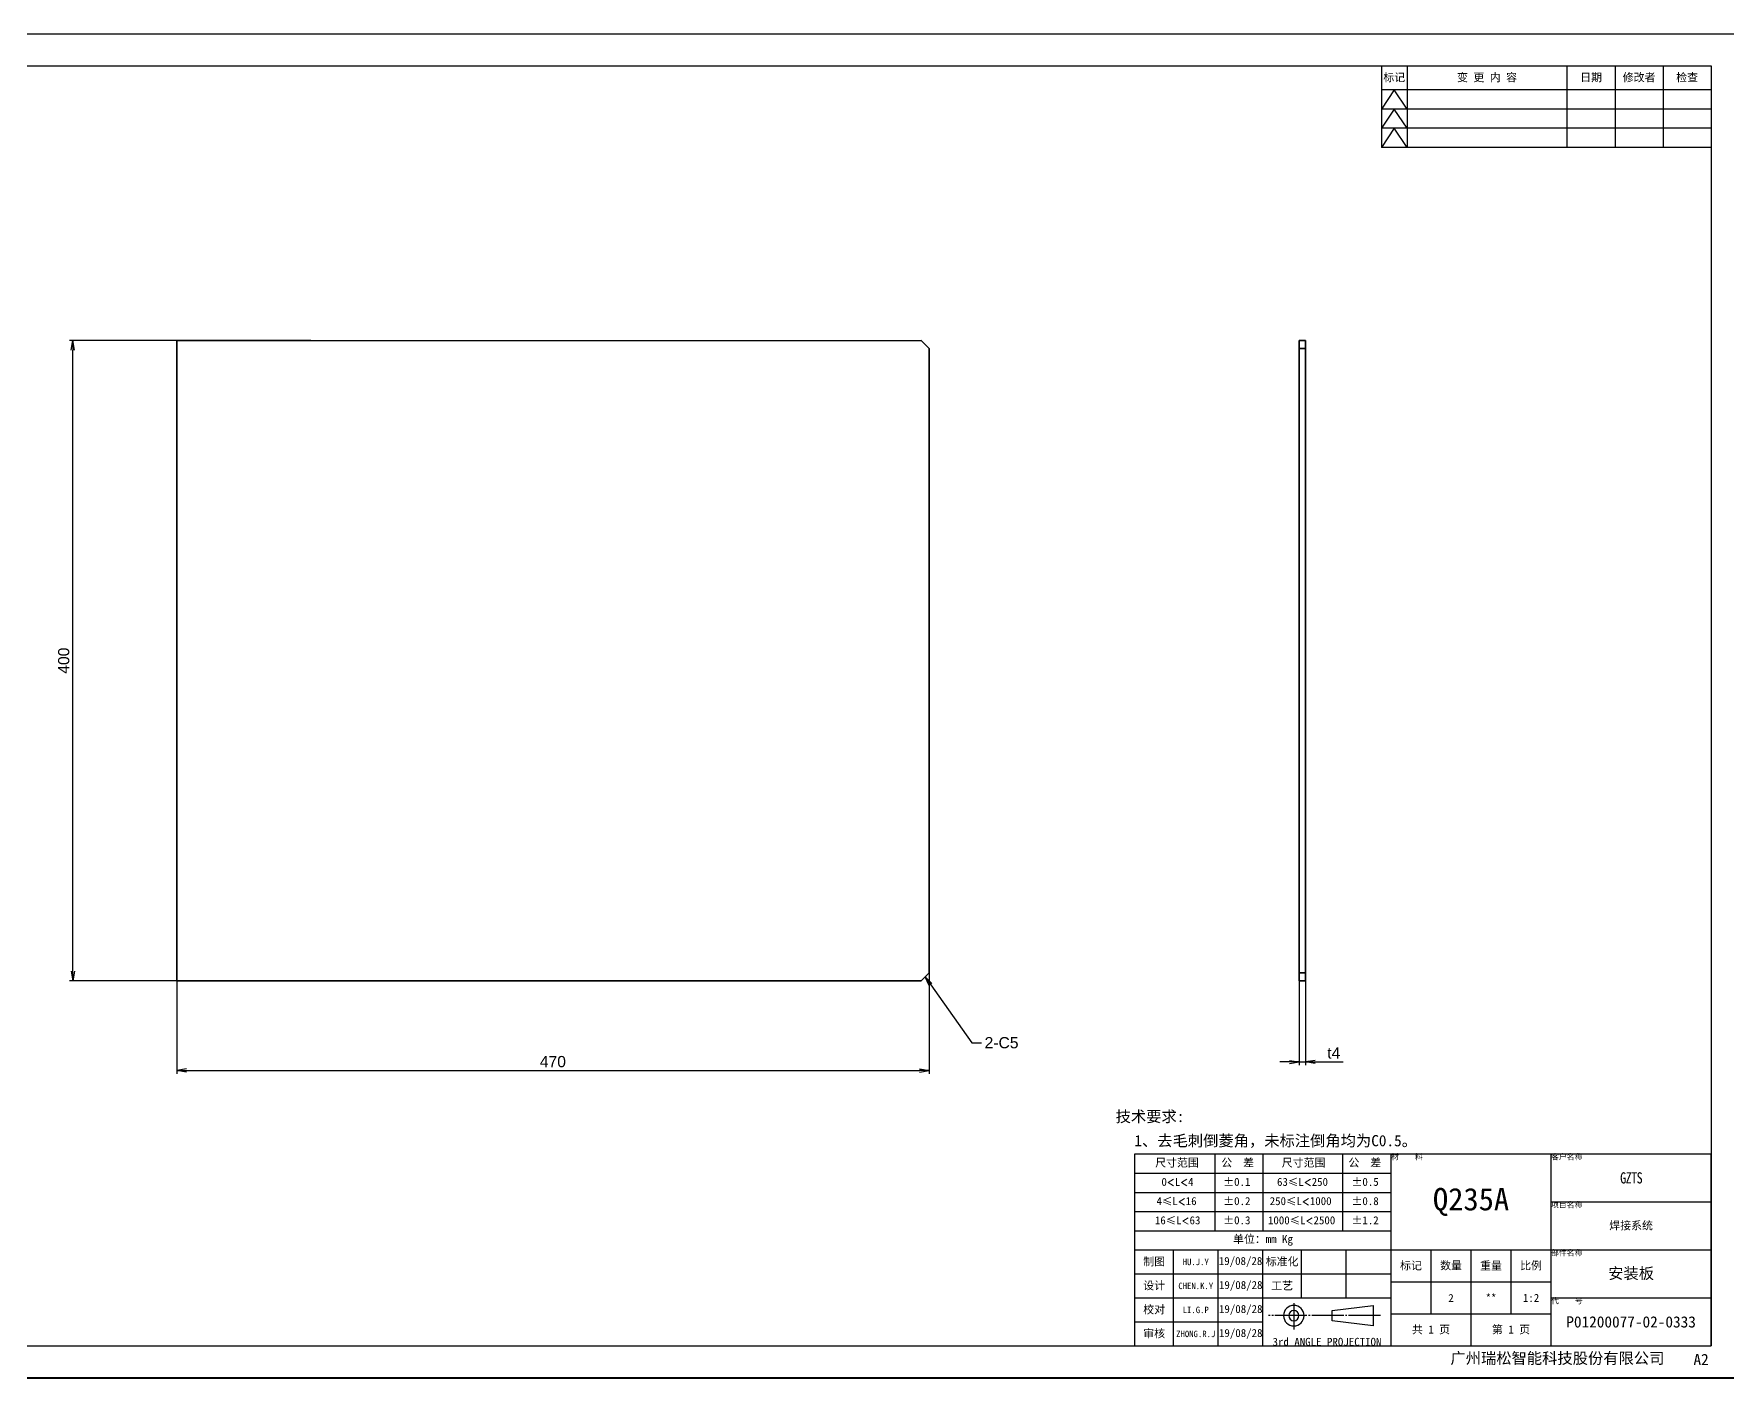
# Model space of a CAD drawing. Header units: millimetres. Extents: x -1727 to 307751, y -105919 to 6637.
# Drawn here: x 5626 to 6684, y -8118 to -7278 of the extents above; entities that cross this region are included whole.
import ezdxf

# ---------------------------------------------------------------- set-up
doc = ezdxf.new("R2010")
doc.units = ezdxf.units.MM
doc.linetypes.add('CENTER-HOKUTO', pattern=[23, 20, -1, 1, -1])
doc.layers.add('A3', color=7, linetype='Continuous', plot=False)
for name, color, linetype in [('AM_7', 2, 'CENTER-HOKUTO'), ('AM_VIS', 7, 'Continuous'), ('TITLE_FRAME', 7, 'Continuous'), ('WORD_DIM', 253, 'Continuous')]:
    doc.layers.add(name, color=color, linetype=linetype)
doc.layers.add('SOLID LINE', color=7, linetype='Continuous', lineweight=30)
doc.styles.get("Standard").update_dxf_attribs({"font": 'arial.ttf'})
doc.dimstyles.new('STANDARD1-2', dxfattribs={"dimscale": 2, "dimtxt": 3.5, "dimasz": 3, "dimexe": 1, "dimexo": 0, "dimgap": 1, "dimtad": 3, "dimdsep": 46, "dimtxsty": 'Standard', "dimblk1": 'OPEN', "dimblk2": 'OPEN', "dimsah": 1, "dimcen": 0, "dimclrd": 256, "dimclre": 256, "dimclrt": 3, "dimazin": 2, "dimtfac": 1, "dimtmove": 0, "dimatfit": 3, "dimldrblk": 'OPEN', "dimfxl": 0, "dimtolj": 1, "dimlwd": 25, "dimlwe": 25, "dimarcsym": 0})

# ---------------------------------------------------------------- blocks, each defined once
blk = doc.blocks.new('_OPEN')
at = {"color": 0}
for p, q in [((-1, 0.17), (0, 0)), ((-1, -0.17), (0, 0)), ((0, 0), (-1, 0))]:
    blk.add_line(p, q, dxfattribs=at)
blk = doc.blocks.new('*D316')
at = {"layer": 'DEFPOINTS', "color": 0, "linetype": 'Continuous', "ltscale": 5, "transparency": 16777216}
for p in [(5650.4, -7469.7), (5799.2, -7469.7), (5759.2, -7869.7)]:
    blk.add_point(p, dxfattribs=at)
at = {"layer": 'WORD_DIM', "linetype": 'Continuous', "lineweight": 25, "ltscale": 5, "transparency": 16777216}
for p, q in [((5799.2, -7469.7), (5648.4, -7469.7)), ((5650.4, -7863.7), (5650.4, -7475.7)), ((5759.2, -7869.7), (5648.4, -7869.7))]:
    blk.add_line(p, q, dxfattribs=at)
at = {"layer": 'WORD_DIM', "linetype": 'Continuous', "lineweight": 25, "ltscale": 5, "transparency": 16777216, "xscale": 6, "yscale": 6, "zscale": 6}
for p, rotation in [((5650.4, -7469.7), 90), ((5650.4, -7869.7), 270)]:
    blk.add_blockref('_OPEN', p, dxfattribs=dict(at, rotation=rotation))
at = {"layer": 'WORD_DIM', "color": 3, "linetype": 'Continuous', "ltscale": 5, "transparency": 16777216, "insert": (5644.8, -7669.7), "char_height": 7, "attachment_point": 5, "rotation": 90}
blk.add_mtext('\\A1;400', dxfattribs=at)
blk = doc.blocks.new('*D317')
at = {"layer": 'DEFPOINTS', "color": 0, "linetype": 'Continuous', "ltscale": 5, "transparency": 16777216}
for p in [(6185.4, -7815.9), (5715.4, -7833.2), (6185.4, -7925.9)]:
    blk.add_point(p, dxfattribs=at)
at = {"layer": 'WORD_DIM', "linetype": 'Continuous', "lineweight": 25, "ltscale": 5, "transparency": 16777216}
for p, q in [((6185.4, -7815.9), (6185.4, -7927.9)), ((5715.4, -7833.2), (5715.4, -7927.9)), ((5721.4, -7925.9), (6179.4, -7925.9))]:
    blk.add_line(p, q, dxfattribs=at)
at = {"layer": 'WORD_DIM', "linetype": 'Continuous', "lineweight": 25, "ltscale": 5, "transparency": 16777216, "xscale": 6, "yscale": 6, "zscale": 6, "rotation": 180}
blk.add_blockref('_OPEN', (5715.4, -7925.9), dxfattribs=at)
at = {"layer": 'WORD_DIM', "linetype": 'Continuous', "lineweight": 25, "ltscale": 5, "transparency": 16777216, "xscale": 6, "yscale": 6, "zscale": 6}
blk.add_blockref('_OPEN', (6185.4, -7925.9), dxfattribs=at)
at = {"layer": 'WORD_DIM', "color": 3, "linetype": 'Continuous', "ltscale": 5, "transparency": 16777216, "insert": (5950.4, -7920.3), "char_height": 7, "attachment_point": 5}
blk.add_mtext('\\A1;470', dxfattribs=at)
blk = doc.blocks.new('*D318')
at = {"layer": 'DEFPOINTS', "color": 0, "linetype": 'Continuous', "ltscale": 5, "transparency": 16777216}
for p in [(6416.6, -7869.7), (6420.6, -7869.7), (6420.6, -7920.5)]:
    blk.add_point(p, dxfattribs=at)
at = {"layer": 'WORD_DIM', "linetype": 'Continuous', "lineweight": 25, "ltscale": 5, "transparency": 16777216}
for p, q in [((6416.6, -7869.7), (6416.6, -7922.5)), ((6420.6, -7869.7), (6420.6, -7922.5)), ((6410.6, -7920.5), (6404.6, -7920.5)), ((6416.6, -7920.5), (6420.6, -7920.5)), ((6426.6, -7920.5), (6444.1, -7920.5))]:
    blk.add_line(p, q, dxfattribs=at)
at = {"layer": 'WORD_DIM', "linetype": 'Continuous', "lineweight": 25, "ltscale": 5, "transparency": 16777216, "xscale": 6, "yscale": 6, "zscale": 6}
blk.add_blockref('_OPEN', (6416.6, -7920.5), dxfattribs=at)
at = {"layer": 'WORD_DIM', "linetype": 'Continuous', "lineweight": 25, "ltscale": 5, "transparency": 16777216, "xscale": 6, "yscale": 6, "zscale": 6, "rotation": 180}
blk.add_blockref('_OPEN', (6420.6, -7920.5), dxfattribs=at)
at = {"layer": 'WORD_DIM', "color": 3, "linetype": 'Continuous', "ltscale": 5, "transparency": 16777216, "insert": (6438.3, -7914.9), "char_height": 7, "attachment_point": 5}
blk.add_mtext('\\A1;t4', dxfattribs=at)

msp = doc.modelspace()

# ---------------------------------------------------------------- linework, layer by layer
msp.add_line((538.05434, -8118.07641), (39955.55791, -8118.07641))
at = {"layer": 'A3', "linetype": 'Continuous'}
msp.add_lwpolyline([(5506.05394, -7277.98265), (6694.05394, -7277.98265), (6694.05394, -8117.98265), (5506.05394, -8117.98265)], close=True, dxfattribs=at)
at = {"layer": 'AM_7', "color": 2, "linetype": 'CENTER-HOKUTO'}
for p, q in [((6413.32291, -8071.14581), (6413.32291, -8087.68341)), ((6467.53411, -8079.01781), (6397.51811, -8079.01781))]:
    msp.add_line(p, q, dxfattribs=at)
at = {"layer": 'AM_VIS', "linetype": 'Continuous'}
for p, q in [((5556.05394, -7297.98265), (6674.05394, -7297.98265)), ((6674.05394, -7297.98265), (6674.05394, -8097.98265)), ((5556.05394, -8097.98265), (6674.05394, -8097.98265))]:
    msp.add_line(p, q, dxfattribs=at)
at = {"layer": 'AM_VIS', "color": 7, "lineweight": 35, "ltscale": 2}
for p, q in [((6180.44089, -7469.71687), (5715.44089, -7469.72126)), ((5715.44089, -7469.72126), (5715.44479, -7869.72126)), ((6180.44089, -7469.71687), (6185.44089, -7474.71687)), ((6185.44089, -7474.71687), (6185.44479, -7864.71687)), ((6420.57249, -7469.71567), (6416.57249, -7469.71567)), ((6416.57249, -7469.71567), (6416.57249, -7474.71567)), ((6420.57249, -7474.71561), (6416.57249, -7474.71567)), ((6416.57249, -7474.71567), (6416.57493, -7864.71567)), ((6420.57249, -7469.71567), (6420.57249, -7474.71561)), ((6420.57249, -7474.71561), (6420.57493, -7864.71567)), ((5715.44479, -7869.72126), (6180.44479, -7869.71687)), ((6180.44479, -7869.71687), (6185.44479, -7864.71687)), ((6416.57493, -7864.71567), (6420.57493, -7864.71567)), ((6416.57493, -7869.71567), (6416.57493, -7864.71567)), ((6416.57493, -7869.71567), (6420.57493, -7869.71567)), ((6420.57493, -7869.71567), (6420.57493, -7864.71567))]:
    msp.add_line(p, q, dxfattribs=at)
at = {"layer": 'TITLE_FRAME', "linetype": 'Continuous'}
for p, q in [((6468.05394, -7297.98265), (6468.05394, -7348.98265)), ((6484.05394, -7297.98265), (6484.05394, -7348.98265)), ((6584.05394, -7348.98265), (6584.05394, -7297.98265)), ((6614.05394, -7297.98265), (6614.05394, -7348.98265)), ((6644.05394, -7297.98265), (6644.05394, -7348.98265)), ((6674.05394, -7312.98265), (6468.05394, -7312.98265)), ((6476.05394, -7312.98265), (6468.05394, -7324.98265)), ((6484.05394, -7324.98265), (6476.05394, -7312.98265)), ((6674.05394, -7324.98265), (6468.05394, -7324.98265)), ((6476.05394, -7324.98265), (6468.05394, -7336.98265)), ((6484.05394, -7336.98265), (6476.05394, -7324.98265)), ((6674.05394, -7336.98265), (6468.05394, -7336.98265)), ((6476.05394, -7336.98265), (6468.05394, -7348.98265)), ((6484.05394, -7348.98265), (6476.05394, -7336.98265)), ((6674.05394, -7348.98265), (6468.05394, -7348.98265)), ((6314.05394, -7977.98265), (6674.05394, -7977.98265)), ((6314.05394, -8097.98265), (6314.05394, -7977.98265)), ((6364.05394, -7977.98265), (6364.05394, -8025.98265)), ((6394.05394, -7977.98265), (6394.05394, -8025.98265)), ((6444.05394, -8025.98265), (6444.05394, -7977.98265)), ((6474.05394, -8097.98265), (6474.05394, -7977.98265)), ((6574.05394, -8097.98265), (6574.05394, -7977.98265)), ((6674.05394, -8097.98265), (6674.05394, -7977.98265)), ((6314.05394, -7989.98265), (6474.05394, -7989.98265)), ((6314.05394, -8001.98265), (6474.05394, -8001.98265)), ((6574.05394, -8007.98265), (6674.05394, -8007.98265)), ((6314.05394, -8013.98265), (6474.05394, -8013.98265)), ((6314.05394, -8025.98265), (6474.05394, -8025.98265)), ((6314.05394, -8037.98265), (6674.05394, -8037.98265)), ((6338.05394, -8097.98265), (6338.05394, -8037.98265)), ((6366.05394, -8097.98265), (6366.05394, -8037.98265)), ((6394.05394, -8097.98265), (6394.05394, -8037.98265)), ((6418.05394, -8067.98265), (6418.05394, -8037.98265)), ((6446.05394, -8067.98265), (6446.05394, -8037.98265)), ((6499.05394, -8077.98265), (6499.05394, -8037.98265)), ((6524.05394, -8097.98265), (6524.05394, -8037.98265)), ((6549.05394, -8077.98265), (6549.05394, -8037.98265)), ((6314.05394, -8052.98265), (6474.05394, -8052.98265)), ((6474.05394, -8057.98265), (6574.05394, -8057.98265)), ((6314.05394, -8067.98265), (6474.05394, -8067.98265)), ((6574.05394, -8067.98265), (6674.05394, -8067.98265)), ((6474.05394, -8077.98265), (6574.05394, -8077.98265)), ((6314.05394, -8082.98265), (6394.05394, -8082.98265)), ((6314.05394, -8097.98265), (6674.05394, -8097.98265)), ((6314.05394, -8097.98265), (6674.05394, -8097.98265))]:
    msp.add_line(p, q, dxfattribs=at)
at = {"layer": 'TITLE_FRAME', "color": 3, "linetype": 'Continuous'}
for p, q in [((6437.32291, -8075.81781), (6462.92291, -8072.61781)), ((6437.32291, -8082.21781), (6437.32291, -8075.81781)), ((6462.92291, -8085.41781), (6437.32291, -8082.21781)), ((6462.92291, -8072.61781), (6462.92291, -8085.41781))]:
    msp.add_line(p, q, dxfattribs=at)
for radius in [6.4, 3.2]:
    msp.add_arc((6413.32291, -8079.01781), radius, 0, 359.98938268, dxfattribs=at)

# ---------------------------------------------------------------- texts
at = {"layer": 'SOLID LINE', "ltscale": 0.5}
for s, insert, char_height, width, attachment_point in [('\\pt30;{\\fSimHei|b0|i0|c134|p2;\\C3;标记}', (6476.05394, -7305.48265), 5, 16, 5), ('\\pt30;{\\fSimHei|b0|i0|c134|p2;\\C3;变 更 内 容}', (6534.05394, -7305.48265), 5, 100, 5), ('\\pt30;{\\fSimHei|b0|i0|c134|p2;\\C3;日期}', (6599.05394, -7305.48265), 5, 30, 5), ('\\pt30;{\\fSimHei|b0|i0|c134|p2;\\C3;修改者}', (6629.05394, -7305.48265), 5, 30, 5), ('\\pt30;{\\fSimHei|b0|i0|c134|p2;\\C3;检查}', (6659.05394, -7305.48265), 5, 30, 5), ('\\pt42;{\\fSimHei|b0|i0|c134|p2;\\C3;技术要求:}', (6302.01118, -7951.02719), 7, 60.121052, 1), ('\\pt42;{\\fSimHei|b0|i0|c134|p2;\\C3;\\P1、去毛刺倒菱角，未标注倒角均为C0.5。}', (6313.70982, -7954.5096), 7, 223.1818704, 1), ('\\pt30;{\\fSimHei|b0|i0|c134|p2;\\C3;尺寸范围}', (6326.69386, -7980.92477), 5, 90.6030377, 1), ('\\pt30;{\\fSimHei|b0|i0|c134|p2;\\C3;公  差}', (6368.00134, -7980.92477), 5, 90.6030377, 1), ('\\pt30;{\\fSimHei|b0|i0|c134|p2;\\C3;尺寸范围}', (6405.78877, -7980.92477), 5, 90.6030377, 1), ('\\pt30;{\\fSimHei|b0|i0|c134|p2;\\C3;公  差}', (6447.46606, -7980.92477), 5, 90.6030377, 1), ('{\\fSimHei|b0|i0|c134|p2;\\C3;材    料}', (6474.05394, -7977.98265), 3.5, 100, 1), ('\\pt21;{\\fSimHei|b0|i0|c134|p2;\\C3;客户名称}', (6574.05394, -7977.98265), 3.5, 100, 1), ('\\pt30;{\\fSimHei|b0|i0|c134|p2;\\C3;0\\Fromans,bigfont|c134;\\H0.9583x;<\\fSimHei|b0|i0|c134|p2;\\H1.044x;L\\Fromans,bigfont|c134;\\H0.9583x;<\\fSimHei|b0|i0|c134|p2;\\H1.044x;4}', (6330.615, -7992.92477), 5, 90.6030377, 1), ('\\pt30;{\\fSimHei|b0|i0|c134|p2;\\C3;%%P0.1}', (6369.21862, -7992.92477), 5, 90.6030377, 1), ('\\pt30;{\\fSimHei|b0|i0|c134|p2;\\C3;63\\H0.9583x;≤\\H1.044x;L\\Fromans,bigfont|c134;\\H0.9579x;<\\fSimHei|b0|i0|c134|p2;\\H1.044x;250}', (6402.8213, -7992.92477), 5, 90.6030377, 1), ('\\pt30;{\\fSimHei|b0|i0|c134|p2;\\C3;%%P0.5}', (6449.35927, -7992.92477), 5, 90.6030377, 1), ('{\\fSimHei|b0|i0|c134|p2;\\W0.8;\\T0.9;\\C3;GZTS}', (6624.05394, -7992.98265), 7, 100, 5), ('\\pt30;{\\fSimHei|b0|i0|c134|p2;\\C3;4\\H0.9583x;≤\\H1.043x;L\\Fromans,bigfont|c134;\\H0.9588x;<\\fSimHei|b0|i0|c134|p2;\\H1.043x;16}', (6327.54697, -8004.92477), 5, 90.6030377, 1), ('\\pt30;{\\fSimHei|b0|i0|c134|p2;\\C3;%%P0.2}', (6369.21862, -8004.92477), 5, 90.6030377, 1), ('\\pt30;{\\fSimHei|b0|i0|c134|p2;\\C3;250\\H0.9583x;≤\\H1.044x;L\\Fromans,bigfont|c134;\\H0.9579x;<\\fSimHei|b0|i0|c134|p2;\\H1.044x;1000}', (6398.25602, -8004.92477), 5, 90.6030377, 1), ('\\pt30;{\\fSimHei|b0|i0|c134|p2;\\C3;%%P0.8}', (6449.35927, -8004.92477), 5, 90.6030377, 1), ('\\pt84;{\\fSimHei|b0|i0|c134|p2;\\C3;Q235A}', (6524.05394, -8007.98265), 14, 100, 5), ('\\pt21;{\\fSimHei|b0|i0|c134|p2;\\C3;项目名称}', (6574.05394, -8007.98265), 3.5, 100, 1), ('\\pt30;{\\fSimHei|b0|i0|c134|p2;\\C3;16\\H0.9583x;≤\\H1.044x;L\\Fromans,bigfont|c134;\\H0.9579x;<\\fSimHei|b0|i0|c134|p2;\\H1.044x;63}', (6326.51687, -8016.92477), 5, 90.6030377, 1), ('\\pt30;{\\fSimHei|b0|i0|c134|p2;\\C3;%%P0.3}', (6369.21862, -8016.92477), 5, 90.6030377, 1), ('\\pt30;{\\fSimHei|b0|i0|c134|p2;\\C3;%%P1.2}', (6449.35927, -8016.92477), 5, 90.6030377, 1), ('\\pt30;{\\fSimHei|b0|i0|c134|p2;\\C3;单位：mm Kg}', (6394.05394, -8031.98265), 5, 160, 5), ('{\\fSimHei|b0|i0|c134|p2;\\C3;焊接系统}', (6624.05394, -8022.98265), 5, 100, 5), ('\\pt21;{\\fSimHei|b0|i0|c134|p2;\\C3;部件名称}', (6574.05394, -8037.98265), 3.5, 100, 1), ('\\pt30;{\\fSimHei|b0|i0|c134|p2;\\C3;制图}', (6326.05394, -8045.48265), 5, 24, 5), ('\\pt144;{\\fSimHei|b0|i0|c134|p2;\\H0.8x;\\C3;HU.J.Y}', (6352.05394, -8045.48265), 5, 28, 5), ('\\pt240;{\\fSimHei|b0|i0|c134|p2;\\C3;19/08/28}', (6380.05394, -8045.48265), 5, 28, 5), ('\\pt30;{\\fSimHei|b0|i0|c134|p2;\\C3;标准化}', (6406.05394, -8045.48265), 5, 24, 5), ('\\pt30;{\\fSimHei|b0|i0|c134|p2;\\C3;标记}', (6486.55394, -8047.98265), 5, 25, 5), ('\\pt30;{\\fSimHei|b0|i0|c134|p2;\\C3;数量}', (6511.55394, -8047.98265), 5, 25, 5), ('\\pt30;{\\fSimHei|b0|i0|c134|p2;\\C3;重量}', (6536.55394, -8047.98265), 5, 25, 5), ('\\pt30;{\\fSimHei|b0|i0|c134|p2;\\C3;比例}', (6561.55394, -8047.98265), 5, 25, 5), ('{\\fSimHei|b0|i0|c134|p2;\\C3;安装板}', (6624.05394, -8052.98265), 7, 100, 5), ('\\pt30;{\\fSimHei|b0|i0|c134|p2;\\C3;设计}', (6326.05394, -8060.48265), 5, 24, 5), ('\\pt1152;{\\fSimHei|b0|i0|c134|p2;\\H0.8x;\\C3;CHEN.K.Y}', (6352.05394, -8060.48265), 5, 28, 5), ('\\pt240;{\\fSimHei|b0|i0|c134|p2;\\C3;19/08/28}', (6380.15521, -8060.48265), 5, 27.7974572, 5), ('\\pt30;{\\fSimHei|b0|i0|c134|p2;\\C3;工艺}', (6406.05394, -8060.48265), 5, 24, 5), ('\\pt30;{\\fSimHei|b0|i0|c134|p2;\\C3;2}', (6511.55394, -8067.98265), 5, 25, 5), ('\\pt30;{\\fSimHei|b0|i0|c134|p2;\\C3;**}', (6536.55394, -8067.98265), 5, 25, 5), ('\\pt30;{\\fSimHei|b0|i0|c134|p2;\\C3;1:2}', (6561.55394, -8067.98265), 5, 25, 5), ('\\pt21;{\\fSimHei|b0|i0|c134|p2;\\C3;代    号}', (6574.05394, -8067.98265), 3.5, 100, 1), ('\\pt30;{\\fSimHei|b0|i0|c134|p2;\\C3;校对}', (6326.05394, -8075.48265), 5, 24, 5), ('\\pt144;{\\fSimHei|b0|i0|c134|p2;\\H0.8x;\\C3;LI.G.P}', (6352.05394, -8075.48265), 5, 28, 5), ('\\pt240;{\\fSimHei|b0|i0|c134|p2;\\C3;19/08/28}', (6380.15521, -8075.48265), 5, 27.7974572, 5), ('{\\fSimHei|b0|i0|c134|p2;\\C3;P01200077-02-0333}', (6624.05394, -8082.98265), 7, 100, 5), ('\\pt30;{\\fSimHei|b0|i0|c134|p2;\\C3;审核}', (6326.05394, -8090.48265), 5, 24, 5), ('\\pt144;{\\fSimHei|b0|i0|c134|p2;\\H0.8x;\\C3;ZHONG.R.J}', (6352.05394, -8090.48265), 5, 28, 5), ('\\pt240;{\\fSimHei|b0|i0|c134|p2;\\C3;19/08/28}', (6380.15521, -8090.48265), 5, 27.7974572, 5), ('{\\fSimHei|b0|i0|c134|p2;\\C3;3rd ANGLE PROJECTION}', (6434.05394, -8097.98265), 5, 80, 8), ('\\pt30;{\\fSimHei|b0|i0|c134|p2;\\C3;共 1 页}', (6499.05394, -8087.98265), 5, 50, 5), ('\\pt30;{\\fSimHei|b0|i0|c134|p2;\\C3;第 1 页}', (6549.05394, -8087.98265), 5, 50, 5), ('\\pt30;{\\fSimHei|b0|i0|c134|p2;\\C3;广州瑞松智能科技股份有限公司}', (6511.17866, -8102.09423), 7, 157.1236163, 1), ('\\pt42;{\\fSimHei|b0|i0|c134|p2;\\C3;A2}', (6663.03168, -8102.89852), 7, 157.1236163, 1)]:
    msp.add_mtext(s, dxfattribs=dict(at, insert=insert, char_height=char_height, width=width, attachment_point=attachment_point))
at = {"layer": 'SOLID LINE', "ltscale": 0.5, "insert": (6397.15862, -8016.92477), "char_height": 5, "width": 90.6030377, "attachment_point": 1, "line_spacing_factor": 0.72}
msp.add_mtext('\\pt30;{\\fSimHei|b0|i0|c134|p2;\\C3;1000\\H0.9583x;≤\\H1.044x;L\\Fromans,bigfont|c134;\\H0.9579x;<\\fSimHei|b0|i0|c134|p2;\\H1.044x;2500}', dxfattribs=at)
at = {"layer": 'WORD_DIM', "color": 3, "linetype": 'Continuous', "ltscale": 5, "insert": (6220.14254, -7904.93029), "char_height": 7, "attachment_point": 1}
msp.add_mtext('\\A1;2-C5', dxfattribs=at)

# ---------------------------------------------------------------- dimensions: what is measured, and where the dimension line sits
at = {"layer": 'WORD_DIM', "color": 3, "linetype": 'Continuous', "ltscale": 5}
dim = msp.add_linear_dim(base=(5650.38014, -7469.72047), p1=(5759.22363, -7869.72085), p2=(5799.16723, -7469.72047), angle=90, dimstyle='STANDARD1-2', dxfattribs=at)
dim.commit()
dim.dimension.update_dxf_attribs({"geometry": '*D316', "text_midpoint": (5644.80613, -7669.72066)})
dim = msp.add_linear_dim(base=(6185.44431, -7925.91234), p1=(5715.44444, -7833.18663), p2=(6185.44431, -7815.8778), dimstyle='STANDARD1-2', dxfattribs=at)
dim.commit()
dim.dimension.update_dxf_attribs({"geometry": '*D317', "text_midpoint": (5950.44437, -7920.33833)})
dim = msp.add_linear_dim(base=(6420.57493, -7920.47232), p1=(6416.57493, -7869.71567), p2=(6420.57493, -7869.71567), text='t<>', dimstyle='STANDARD1-2', dxfattribs=at)
dim.commit()
dim.dimension.update_dxf_attribs({"geometry": '*D318', "text_midpoint": (6438.33039, -7914.93889)})

# ---------------------------------------------------------------- leaders
at = {"layer": 'WORD_DIM', "color": 3, "linetype": 'Continuous', "ltscale": 5, "annotation_type": 0, "has_hookline": 1, "hookline_direction": 0, "text_width": 20.51774}
msp.add_leader([(6182.94479, -7867.21687), (6212.14254, -7908.43029), (6218.14254, -7908.43029)], dimstyle='STANDARD1-2', override={"dimgap": 1, "dimtad": 0}, dxfattribs=at)

doc.saveas('drawing.dxf')
